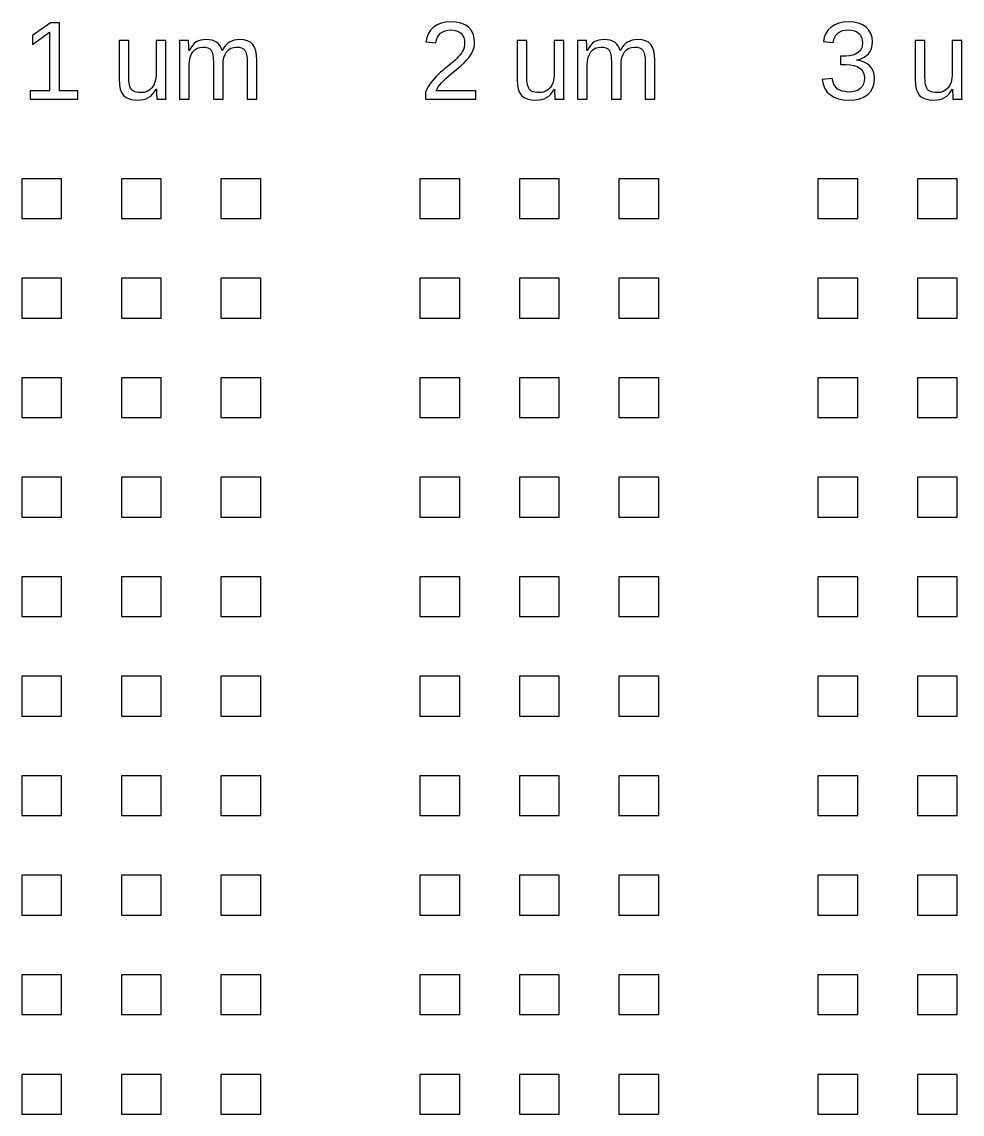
# Model space of a CAD drawing. Header units: metres. Extents: x -21500 to 21500, y -23900 to 23900.
# Drawn here: x -19600 to -14875, y -5800 to -312 of the extents above; entities that cross this region are included whole.
import ezdxf

# ---------------------------------------------------------------- set-up
doc = ezdxf.new("R2010")
doc.units = ezdxf.units.M

msp = doc.modelspace()

# ---------------------------------------------------------------- linework, layer by layer
for p, q in [((-19456.2, -317.765), (-19546.6, -379.888)), ((-19411.2, -317.765), (-19456.2, -317.765)), ((-19411.2, -658.494), (-19411.2, -317.765)), ((-17513, -327.328), (-17531, -339.196)), ((-17492.7, -318.85), (-17513, -327.328)), ((-17469.9, -313.764), (-17492.7, -318.85)), ((-17444.8, -312.068), (-17469.9, -313.764)), ((-17417.6, -313.772), (-17444.8, -312.068)), ((-17393.7, -318.884), (-17417.6, -313.772)), ((-17373.2, -327.404), (-17393.7, -318.884)), ((-17356, -339.332), (-17373.2, -327.404)), ((-15515.5, -326.87), (-15533.4, -338.382)), ((-15495.1, -318.647), (-15515.5, -326.87)), ((-15472.4, -313.713), (-15495.1, -318.647)), ((-15447.3, -312.068), (-15472.4, -313.713)), ((-15420.1, -313.738), (-15447.3, -312.068)), ((-15396.2, -318.748), (-15420.1, -313.738)), ((-15375.4, -327.099), (-15396.2, -318.748)), ((-15357.9, -338.789), (-15375.4, -327.099)), ((-19546.6, -426.006), (-19460.3, -364.425)), ((-19546.6, -379.888), (-19546.6, -426.006)), ((-19460.3, -364.425), (-19460.3, -658.494)), ((-17557.4, -371.004), (-17565.4, -390.417)), ((-17546, -353.93), (-17557.4, -371.004)), ((-17531, -339.196), (-17546, -353.93)), ((-17512.3, -389.553), (-17505.3, -378.507)), ((-17505.3, -378.507), (-17496.2, -369.173)), ((-17496.2, -369.173), (-17485.4, -361.755)), ((-17485.4, -361.755), (-17473.3, -356.456)), ((-17473.3, -356.456), (-17459.7, -353.277)), ((-17459.7, -353.277), (-17444.8, -352.217)), ((-17444.8, -352.217), (-17429.3, -353.302)), ((-17429.3, -353.302), (-17415.6, -356.558)), ((-17415.6, -356.558), (-17403.7, -361.983)), ((-17403.7, -361.983), (-17393.6, -369.579)), ((-17393.6, -369.579), (-17385.5, -379.142)), ((-17385.5, -379.142), (-17379.7, -390.468)), ((-17342.4, -354.396), (-17356, -339.332)), ((-17332.7, -372.326), (-17342.4, -354.396)), ((-17326.9, -393.121), (-17332.7, -372.326)), ((-15559.9, -369.851), (-15567.9, -389.451)), ((-15548.4, -352.828), (-15559.9, -369.851)), ((-15533.4, -338.382), (-15548.4, -352.828)), ((-15515.8, -388.705), (-15509, -377.888)), ((-15509, -377.888), (-15500, -368.766)), ((-15500, -368.766), (-15489.3, -361.526)), ((-15489.3, -361.526), (-15477, -356.354)), ((-15477, -356.354), (-15463.2, -353.251)), ((-15463.2, -353.251), (-15447.8, -352.217)), ((-15447.8, -352.217), (-15431.1, -353.328)), ((-15431.1, -353.328), (-15416.6, -356.659)), ((-15416.6, -356.659), (-15404.3, -362.212)), ((-15404.3, -362.212), (-15394.2, -369.986)), ((-15394.2, -369.986), (-15386.3, -379.676)), ((-15386.3, -379.676), (-15380.7, -390.977)), ((-15343.9, -353.464), (-15357.9, -338.789)), ((-15334, -370.766), (-15343.9, -353.464)), ((-15328, -390.697), (-15334, -370.766)), ((-19062.4, -406.474), (-19111.5, -406.474)), ((-19111.5, -406.474), (-19111.5, -602.067)), ((-19062.4, -592.573), (-19062.4, -406.474)), ((-18877.1, -406.474), (-18925.9, -406.474)), ((-18925.9, -406.474), (-18925.9, -576.567)), ((-18877.1, -637.334), (-18877.1, -406.474)), ((-18762.8, -406.474), (-18808.9, -406.474)), ((-18808.9, -406.474), (-18808.2, -414.663)), ((-18808.2, -414.663), (-18807.7, -427.837)), ((-18807.7, -427.837), (-18807.4, -445.996)), ((-18762.7, -407.44), (-18762.8, -406.474)), ((-18762.5, -408.983), (-18762.7, -407.44)), ((-18762.4, -411.102), (-18762.5, -408.983)), ((-18762.2, -413.798), (-18762.4, -411.102)), ((-18762.1, -416.892), (-18762.2, -413.798)), ((-18761.9, -420.207), (-18762.1, -416.892)), ((-18761.8, -423.742), (-18761.9, -420.207)), ((-18761.6, -427.498), (-18761.8, -423.742)), ((-18761.4, -432.22), (-18761.6, -427.498)), ((-18761.1, -438.654), (-18761.4, -432.22)), ((-18760.9, -446.801), (-18761.1, -438.654)), ((-18742.9, -430.211), (-18751.7, -442.249)), ((-18733.6, -420.546), (-18742.9, -430.211)), ((-18723.7, -413.256), (-18733.6, -420.546)), ((-18713, -407.915), (-18723.7, -413.256)), ((-18701.1, -404.1), (-18713, -407.915)), ((-18706, -440.248), (-18691.2, -438.756)), ((-18688.2, -401.811), (-18701.1, -404.1)), ((-18691.2, -438.756), (-18677.1, -439.773)), ((-18674.1, -401.048), (-18688.2, -401.811)), ((-18658.3, -401.879), (-18674.1, -401.048)), ((-18644.2, -404.371), (-18658.3, -401.879)), ((-18631.9, -408.525), (-18644.2, -404.371)), ((-18621.3, -414.341), (-18631.9, -408.525)), ((-18612.4, -421.971), (-18621.3, -414.341)), ((-18604.9, -431.568), (-18612.4, -421.971)), ((-18598.9, -443.131), (-18604.9, -431.568)), ((-18576.7, -431.228), (-18585.5, -442.91)), ((-18567.1, -421.615), (-18576.7, -431.228)), ((-18556.8, -414.07), (-18567.1, -421.615)), ((-18545.4, -408.373), (-18556.8, -414.07)), ((-18532.9, -404.304), (-18545.4, -408.373)), ((-18536.7, -440.24), (-18521.6, -438.756)), ((-18519.3, -401.862), (-18532.9, -404.304)), ((-18521.6, -438.756), (-18507.6, -439.773)), ((-18504.5, -401.048), (-18519.3, -401.862)), ((-18483.8, -402.557), (-18504.5, -401.048)), ((-18466.1, -407.084), (-18483.8, -402.557)), ((-18451.5, -414.629), (-18466.1, -407.084)), ((-18439.8, -425.192), (-18451.5, -414.629)), ((-18431, -439.197), (-18439.8, -425.192)), ((-17565.4, -390.417), (-17569.9, -412.171)), ((-17569.9, -412.171), (-17520, -416.782)), ((-17520, -416.782), (-17517.2, -402.311)), ((-17517.2, -402.311), (-17512.3, -389.553)), ((-17379.7, -390.468), (-17376.3, -403.557)), ((-17375.8, -429.77), (-17377.8, -440.519)), ((-17376.3, -403.557), (-17375.1, -418.41)), ((-17375.1, -418.41), (-17375.8, -429.77)), ((-17330.6, -449.997), (-17327.5, -438.959)), ((-17327.5, -438.959), (-17325.6, -427.888)), ((-17324.9, -416.782), (-17326.9, -393.121)), ((-17325.6, -427.888), (-17324.9, -416.782)), ((-17062.4, -406.474), (-17111.5, -406.474)), ((-17111.5, -406.474), (-17111.5, -602.067)), ((-17062.4, -592.573), (-17062.4, -406.474)), ((-16877.1, -406.474), (-16925.9, -406.474)), ((-16925.9, -406.474), (-16925.9, -576.567)), ((-16877.1, -637.334), (-16877.1, -406.474)), ((-16762.8, -406.474), (-16808.9, -406.474)), ((-16808.9, -406.474), (-16808.2, -414.663)), ((-16808.2, -414.663), (-16807.7, -427.837)), ((-16807.7, -427.837), (-16807.4, -445.996)), ((-16762.7, -407.44), (-16762.8, -406.474)), ((-16762.5, -408.983), (-16762.7, -407.44)), ((-16762.4, -411.102), (-16762.5, -408.983)), ((-16762.2, -413.798), (-16762.4, -411.102)), ((-16762.1, -416.892), (-16762.2, -413.798)), ((-16761.9, -420.207), (-16762.1, -416.892)), ((-16761.8, -423.742), (-16761.9, -420.207)), ((-16761.6, -427.498), (-16761.8, -423.742)), ((-16761.4, -432.22), (-16761.6, -427.498)), ((-16761.1, -438.654), (-16761.4, -432.22)), ((-16760.9, -446.801), (-16761.1, -438.654)), ((-16742.9, -430.211), (-16751.7, -442.249)), ((-16733.6, -420.546), (-16742.9, -430.211)), ((-16723.7, -413.256), (-16733.6, -420.546)), ((-16713, -407.915), (-16723.7, -413.256)), ((-16701.1, -404.1), (-16713, -407.915)), ((-16706, -440.248), (-16691.2, -438.756)), ((-16688.2, -401.811), (-16701.1, -404.1)), ((-16691.2, -438.756), (-16677.1, -439.773)), ((-16674.1, -401.048), (-16688.2, -401.811)), ((-16658.3, -401.879), (-16674.1, -401.048)), ((-16644.2, -404.371), (-16658.3, -401.879)), ((-16631.9, -408.525), (-16644.2, -404.371)), ((-16621.3, -414.341), (-16631.9, -408.525)), ((-16612.4, -421.971), (-16621.3, -414.341)), ((-16604.9, -431.568), (-16612.4, -421.971)), ((-16598.9, -443.131), (-16604.9, -431.568)), ((-16576.7, -431.228), (-16585.5, -442.91)), ((-16567.1, -421.615), (-16576.7, -431.228)), ((-16556.8, -414.07), (-16567.1, -421.615)), ((-16545.4, -408.373), (-16556.8, -414.07)), ((-16532.9, -404.304), (-16545.4, -408.373)), ((-16536.7, -440.24), (-16521.6, -438.756)), ((-16519.3, -401.862), (-16532.9, -404.304)), ((-16521.6, -438.756), (-16507.6, -439.773)), ((-16504.5, -401.048), (-16519.3, -401.862)), ((-16483.8, -402.557), (-16504.5, -401.048)), ((-16466.1, -407.084), (-16483.8, -402.557)), ((-16451.5, -414.629), (-16466.1, -407.084)), ((-16439.8, -425.192), (-16451.5, -414.629)), ((-16431, -439.197), (-16439.8, -425.192)), ((-15567.9, -389.451), (-15572.3, -411.628)), ((-15572.3, -411.628), (-15523.2, -415.426)), ((-15523.2, -415.426), (-15520.6, -401.218)), ((-15520.6, -401.218), (-15515.8, -388.705)), ((-15377.6, -433.034), (-15381.7, -445.979)), ((-15380.7, -390.977), (-15377.3, -403.888)), ((-15376.2, -418.41), (-15377.6, -433.034)), ((-15377.3, -403.888), (-15376.2, -418.41)), ((-15331.1, -446.454), (-15327.3, -430.711)), ((-15326, -413.256), (-15328, -390.697)), ((-15327.3, -430.711), (-15326, -413.256)), ((-15062.4, -406.474), (-15111.5, -406.474)), ((-15111.5, -406.474), (-15111.5, -602.067)), ((-15062.4, -592.573), (-15062.4, -406.474)), ((-14877.1, -406.474), (-14925.9, -406.474)), ((-14925.9, -406.474), (-14925.9, -576.567)), ((-14877.1, -637.334), (-14877.1, -406.474)), ((-18807.4, -445.996), (-18807.3, -469.14)), ((-18807.3, -469.14), (-18807.3, -700)), ((-18760.6, -456.661), (-18760.9, -446.801)), ((-18759.8, -456.661), (-18760.6, -456.661)), ((-18751.7, -442.249), (-18759.8, -456.661)), ((-18757.6, -509.425), (-18754.2, -491.385)), ((-18754.2, -491.385), (-18748.5, -475.786)), ((-18748.5, -475.786), (-18740.5, -462.629)), ((-18740.5, -462.629), (-18730.6, -452.185)), ((-18730.6, -452.185), (-18719.1, -444.724)), ((-18719.1, -444.724), (-18706, -440.248)), ((-18677.1, -439.773), (-18665.5, -442.825)), ((-18665.5, -442.825), (-18656.1, -447.912)), ((-18656.1, -447.912), (-18649.1, -455.033)), ((-18649.1, -455.033), (-18644, -464.816)), ((-18644, -464.816), (-18640.4, -477.889)), ((-18640.4, -477.889), (-18638.2, -494.25)), ((-18594.3, -456.661), (-18598.9, -443.131)), ((-18593.5, -456.661), (-18594.3, -456.661)), ((-18585.5, -442.91), (-18593.5, -456.661)), ((-18588.1, -509.315), (-18584.7, -491.215)), ((-18584.7, -491.215), (-18579.2, -475.608)), ((-18579.2, -475.608), (-18571.4, -462.493)), ((-18571.4, -462.493), (-18561.6, -452.108)), ((-18561.6, -452.108), (-18550.1, -444.69)), ((-18550.1, -444.69), (-18536.7, -440.24)), ((-18507.6, -439.773), (-18495.9, -442.825)), ((-18495.9, -442.825), (-18486.6, -447.912)), ((-18486.6, -447.912), (-18479.6, -455.033)), ((-18479.6, -455.033), (-18474.5, -464.816)), ((-18474.5, -464.816), (-18470.8, -477.889)), ((-18470.8, -477.889), (-18468.6, -494.25)), ((-18424.7, -457.068), (-18431, -439.197)), ((-18420.9, -478.804), (-18424.7, -457.068)), ((-18419.6, -504.406), (-18420.9, -478.804)), ((-17405.6, -486.942), (-17413.9, -495.454)), ((-17398.2, -478.227), (-17405.6, -486.942)), ((-17391.6, -469.309), (-17398.2, -478.227)), ((-17385.8, -460.187), (-17391.6, -469.309)), ((-17381.1, -450.658), (-17385.8, -460.187)), ((-17377.8, -440.519), (-17381.1, -450.658)), ((-17355.9, -493.962), (-17347.7, -482.975)), ((-17347.7, -482.975), (-17340.8, -471.988)), ((-17340.8, -471.988), (-17335.1, -461.001)), ((-17335.1, -461.001), (-17330.6, -449.997)), ((-16807.4, -445.996), (-16807.3, -469.14)), ((-16807.3, -469.14), (-16807.3, -700)), ((-16760.6, -456.661), (-16760.9, -446.801)), ((-16759.8, -456.661), (-16760.6, -456.661)), ((-16751.7, -442.249), (-16759.8, -456.661)), ((-16757.6, -509.425), (-16754.2, -491.385)), ((-16754.2, -491.385), (-16748.5, -475.786)), ((-16748.5, -475.786), (-16740.5, -462.629)), ((-16740.5, -462.629), (-16730.6, -452.185)), ((-16730.6, -452.185), (-16719.1, -444.724)), ((-16719.1, -444.724), (-16706, -440.248)), ((-16677.1, -439.773), (-16665.5, -442.825)), ((-16665.5, -442.825), (-16656.1, -447.912)), ((-16656.1, -447.912), (-16649.1, -455.033)), ((-16649.1, -455.033), (-16644, -464.816)), ((-16644, -464.816), (-16640.4, -477.889)), ((-16640.4, -477.889), (-16638.2, -494.25)), ((-16594.3, -456.661), (-16598.9, -443.131)), ((-16593.5, -456.661), (-16594.3, -456.661)), ((-16585.5, -442.91), (-16593.5, -456.661)), ((-16588.1, -509.315), (-16584.7, -491.215)), ((-16584.7, -491.215), (-16579.2, -475.608)), ((-16579.2, -475.608), (-16571.4, -462.493)), ((-16571.4, -462.493), (-16561.6, -452.108)), ((-16561.6, -452.108), (-16550.1, -444.69)), ((-16550.1, -444.69), (-16536.7, -440.24)), ((-16507.6, -439.773), (-16495.9, -442.825)), ((-16495.9, -442.825), (-16486.6, -447.912)), ((-16486.6, -447.912), (-16479.6, -455.033)), ((-16479.6, -455.033), (-16474.5, -464.816)), ((-16474.5, -464.816), (-16470.8, -477.889)), ((-16470.8, -477.889), (-16468.6, -494.25)), ((-16424.7, -457.068), (-16431, -439.197)), ((-16420.9, -478.804), (-16424.7, -457.068)), ((-16419.6, -504.406), (-16420.9, -478.804)), ((-15460.6, -484.331), (-15487.1, -484.331)), ((-15487.1, -484.331), (-15487.1, -526.651)), ((-15441.6, -483.237), (-15460.6, -484.331)), ((-15424.9, -479.957), (-15441.6, -483.237)), ((-15410.5, -474.489), (-15424.9, -479.957)), ((-15398.3, -466.834), (-15410.5, -474.489)), ((-15388.6, -457.246), (-15398.3, -466.834)), ((-15381.7, -445.979), (-15388.6, -457.246)), ((-15387.7, -498.871), (-15371.6, -492.029)), ((-15371.6, -492.029), (-15357.9, -483.34)), ((-15357.9, -483.34), (-15346.5, -472.802)), ((-15346.5, -472.802), (-15337.5, -460.484)), ((-15337.5, -460.484), (-15331.1, -446.454)), ((-18758.7, -529.907), (-18757.6, -509.425)), ((-18758.7, -700), (-18758.7, -529.907)), ((-18638.2, -494.25), (-18637.5, -513.901)), ((-18637.5, -513.901), (-18637.5, -700)), ((-18589.2, -529.907), (-18588.1, -509.315)), ((-18589.2, -700), (-18589.2, -529.907)), ((-18468.6, -494.25), (-18467.9, -513.901)), ((-18467.9, -513.901), (-18467.9, -700)), ((-18419.6, -700), (-18419.6, -504.406)), ((-17474.5, -546.624), (-17485.4, -555.924)), ((-17463.6, -537.681), (-17474.5, -546.624)), ((-17452.8, -529.093), (-17463.6, -537.681)), ((-17442.3, -520.683), (-17452.8, -529.093)), ((-17432.3, -512.273), (-17442.3, -520.683)), ((-17422.8, -503.864), (-17432.3, -512.273)), ((-17413.9, -495.454), (-17422.8, -503.864)), ((-17416.1, -551.49), (-17394.6, -532.959)), ((-17394.6, -532.959), (-17377.7, -517.445)), ((-17377.7, -517.445), (-17365.3, -504.949)), ((-17365.3, -504.949), (-17355.9, -493.962)), ((-16758.7, -529.907), (-16757.6, -509.425)), ((-16758.7, -700), (-16758.7, -529.907)), ((-16638.2, -494.25), (-16637.5, -513.901)), ((-16637.5, -513.901), (-16637.5, -700)), ((-16589.2, -529.907), (-16588.1, -509.315)), ((-16589.2, -700), (-16589.2, -529.907)), ((-16468.6, -494.25), (-16467.9, -513.901)), ((-16467.9, -513.901), (-16467.9, -700)), ((-16419.6, -700), (-16419.6, -504.406)), ((-15487.1, -526.651), (-15459.5, -526.651)), ((-15459.5, -526.651), (-15438.2, -527.745)), ((-15438.2, -527.745), (-15419.5, -531.026)), ((-15419.5, -531.026), (-15403.5, -536.494)), ((-15406, -503.864), (-15387.7, -498.871)), ((-15406, -504.949), (-15406, -503.864)), ((-15385.8, -508.476), (-15406, -504.949)), ((-15403.5, -536.494), (-15390.2, -544.149)), ((-15390.2, -544.149), (-15379.7, -553.754)), ((-15367.9, -514.444), (-15385.8, -508.476)), ((-15352.4, -522.854), (-15367.9, -514.444)), ((-15339.3, -533.705), (-15352.4, -522.854)), ((-15328.9, -546.557), (-15339.3, -533.705)), ((-15321.4, -560.969), (-15328.9, -546.557)), ((-19111.5, -602.067), (-19110.1, -627.78)), ((-19062, -606.273), (-19062.4, -592.573)), ((-18927.2, -596.828), (-18931, -614.75)), ((-18925.9, -576.567), (-18927.2, -596.828)), ((-17528.2, -597.676), (-17538.3, -609.528)), ((-17517.8, -586.401), (-17528.2, -597.676)), ((-17507.2, -575.702), (-17517.8, -586.401)), ((-17496.4, -565.58), (-17507.2, -575.702)), ((-17485.4, -555.924), (-17496.4, -565.58)), ((-17481.7, -608.468), (-17470.1, -597.286)), ((-17470.1, -597.286), (-17456.9, -585.477)), ((-17456.9, -585.477), (-17442.1, -573.04)), ((-17442.1, -573.04), (-17416.1, -551.49)), ((-17111.5, -602.067), (-17110.1, -627.78)), ((-17062, -606.273), (-17062.4, -592.573)), ((-16927.2, -596.828), (-16931, -614.75)), ((-16925.9, -576.567), (-16927.2, -596.828)), ((-15528.4, -597.184), (-15578.8, -601.796)), ((-15578.8, -601.796), (-15573.8, -625.864)), ((-15519.5, -626.856), (-15528.4, -597.184)), ((-15379.7, -553.754), (-15372.2, -565.072)), ((-15372.2, -565.072), (-15367.7, -578.102)), ((-15367.7, -578.102), (-15366.2, -592.844)), ((-15366.2, -592.844), (-15367.5, -609.646)), ((-15316.9, -576.94), (-15321.4, -560.969)), ((-15317.5, -619.43), (-15315.4, -594.472)), ((-15315.4, -594.472), (-15316.9, -576.94)), ((-15111.5, -602.067), (-15110.1, -627.78)), ((-15062, -606.273), (-15062.4, -592.573)), ((-14927.2, -596.828), (-14931, -614.75)), ((-14925.9, -576.567), (-14927.2, -596.828)), ((-19460.3, -658.494), (-19557.7, -658.494)), ((-19557.7, -658.494), (-19557.7, -700)), ((-19318.1, -658.494), (-19411.2, -658.494)), ((-19318.1, -700), (-19318.1, -658.494)), ((-19110.1, -627.78), (-19105.9, -649.576)), ((-19105.9, -649.576), (-19098.9, -667.455)), ((-19060.9, -618.345), (-19062, -606.273)), ((-19059.1, -628.789), (-19060.9, -618.345)), ((-19056.7, -637.606), (-19059.1, -628.789)), ((-19053.4, -645.049), (-19056.7, -637.606)), ((-19049.3, -651.373), (-19053.4, -645.049)), ((-19044.3, -656.579), (-19049.3, -651.373)), ((-19038.5, -660.665), (-19044.3, -656.579)), ((-18957.3, -654.137), (-18970.3, -661.682)), ((-18946.2, -643.574), (-18957.3, -654.137)), ((-18937.3, -630.332), (-18946.2, -643.574)), ((-18931, -614.75), (-18937.3, -630.332)), ((-18933.3, -663.894), (-18924.5, -649.813)), ((-18924.5, -649.813), (-18923.7, -649.813)), ((-18923.7, -649.813), (-18923.5, -659.672)), ((-18877, -660.478), (-18877.1, -637.334)), ((-17564.8, -650.143), (-17572.1, -665.547)), ((-17556.7, -635.672), (-17564.8, -650.143)), ((-17547.9, -622.134), (-17556.7, -635.672)), ((-17538.3, -609.528), (-17547.9, -622.134)), ((-17518.3, -658.494), (-17513.6, -648.906)), ((-17319, -658.494), (-17518.3, -658.494)), ((-17513.6, -648.906), (-17507.6, -639.131)), ((-17507.6, -639.131), (-17500.3, -629.17)), ((-17500.3, -629.17), (-17491.8, -619.023)), ((-17491.8, -619.023), (-17481.7, -608.468)), ((-17319, -700), (-17319, -658.494)), ((-17110.1, -627.78), (-17105.9, -649.576)), ((-17105.9, -649.576), (-17098.9, -667.455)), ((-17060.9, -618.345), (-17062, -606.273)), ((-17059.1, -628.789), (-17060.9, -618.345)), ((-17056.7, -637.606), (-17059.1, -628.789)), ((-17053.4, -645.049), (-17056.7, -637.606)), ((-17049.3, -651.373), (-17053.4, -645.049)), ((-17044.3, -656.579), (-17049.3, -651.373)), ((-17038.5, -660.665), (-17044.3, -656.579)), ((-16957.3, -654.137), (-16970.3, -661.682)), ((-16946.2, -643.574), (-16957.3, -654.137)), ((-16937.3, -630.332), (-16946.2, -643.574)), ((-16931, -614.75), (-16937.3, -630.332)), ((-16933.3, -663.894), (-16924.5, -649.813)), ((-16924.5, -649.813), (-16923.7, -649.813)), ((-16923.7, -649.813), (-16923.5, -659.672)), ((-16877, -660.478), (-16877.1, -637.334)), ((-15573.8, -625.864), (-15565.3, -646.795)), ((-15565.3, -646.795), (-15553.3, -664.589)), ((-15502.7, -648.05), (-15519.5, -626.856)), ((-15477.9, -660.766), (-15502.7, -648.05)), ((-15398.7, -654.781), (-15412.2, -660.461)), ((-15387.2, -646.829), (-15398.7, -654.781)), ((-15378, -636.639), (-15387.2, -646.829)), ((-15371.4, -624.245), (-15378, -636.639)), ((-15367.5, -609.646), (-15371.4, -624.245)), ((-15334.3, -660.393), (-15323.8, -641.403)), ((-15323.8, -641.403), (-15317.5, -619.43)), ((-15110.1, -627.78), (-15105.9, -649.576)), ((-15105.9, -649.576), (-15098.9, -667.455)), ((-15060.9, -618.345), (-15062, -606.273)), ((-15059.1, -628.789), (-15060.9, -618.345)), ((-15056.7, -637.606), (-15059.1, -628.789)), ((-15053.4, -645.049), (-15056.7, -637.606)), ((-15049.3, -651.373), (-15053.4, -645.049)), ((-15044.3, -656.579), (-15049.3, -651.373)), ((-15038.5, -660.665), (-15044.3, -656.579)), ((-14957.3, -654.137), (-14970.3, -661.682)), ((-14946.2, -643.574), (-14957.3, -654.137)), ((-14937.3, -630.332), (-14946.2, -643.574)), ((-14931, -614.75), (-14937.3, -630.332)), ((-14933.3, -663.894), (-14924.5, -649.813)), ((-14924.5, -649.813), (-14923.7, -649.813)), ((-14923.7, -649.813), (-14923.5, -659.672)), ((-14877, -660.478), (-14877.1, -637.334)), ((-19557.7, -700), (-19318.1, -700)), ((-19098.9, -667.455), (-19089.1, -681.418)), ((-19089.1, -681.418), (-19076.3, -691.922)), ((-19076.3, -691.922), (-19060.2, -699.424)), ((-19060.2, -699.424), (-19040.9, -703.925)), ((-19040.9, -703.925), (-19018.4, -705.426)), ((-19031.5, -663.751), (-19038.5, -660.665)), ((-19023.1, -665.955), (-19031.5, -663.751)), ((-19013.2, -667.277), (-19023.1, -665.955)), ((-19018.4, -705.426), (-19002.7, -704.638)), ((-19001.9, -667.718), (-19013.2, -667.277)), ((-19002.7, -704.638), (-18988.3, -702.272)), ((-18985.2, -666.209), (-19001.9, -667.718)), ((-18988.3, -702.272), (-18975.2, -698.33)), ((-18970.3, -661.682), (-18985.2, -666.209)), ((-18975.2, -698.33), (-18963.5, -692.811)), ((-18963.5, -692.811), (-18952.7, -685.393)), ((-18952.7, -685.393), (-18942.7, -675.754)), ((-18942.7, -675.754), (-18933.3, -663.894)), ((-18923.5, -659.672), (-18923.2, -667.819)), ((-18923.2, -667.819), (-18923, -674.254)), ((-18923, -674.254), (-18922.8, -678.976)), ((-18922.8, -678.976), (-18922.6, -682.731)), ((-18922.6, -682.731), (-18922.4, -686.267)), ((-18922.4, -686.267), (-18922.2, -689.581)), ((-18922.2, -689.581), (-18922.1, -692.676)), ((-18922.1, -692.676), (-18922, -695.372)), ((-18922, -695.372), (-18921.8, -697.491)), ((-18921.8, -697.491), (-18921.7, -699.034)), ((-18921.7, -699.034), (-18921.6, -700)), ((-18921.6, -700), (-18875.4, -700)), ((-18876.7, -678.637), (-18877, -660.478)), ((-18876.2, -691.811), (-18876.7, -678.637)), ((-18875.4, -700), (-18876.2, -691.811)), ((-18807.3, -700), (-18758.7, -700)), ((-18637.5, -700), (-18589.2, -700)), ((-18467.9, -700), (-18419.6, -700)), ((-17572.1, -665.547), (-17572.1, -700)), ((-17572.1, -700), (-17319, -700)), ((-17098.9, -667.455), (-17089.1, -681.418)), ((-17089.1, -681.418), (-17076.3, -691.922)), ((-17076.3, -691.922), (-17060.2, -699.424)), ((-17060.2, -699.424), (-17040.9, -703.925)), ((-17040.9, -703.925), (-17018.4, -705.426)), ((-17031.5, -663.751), (-17038.5, -660.665)), ((-17023.1, -665.955), (-17031.5, -663.751)), ((-17013.2, -667.277), (-17023.1, -665.955)), ((-17018.4, -705.426), (-17002.7, -704.638)), ((-17001.9, -667.718), (-17013.2, -667.277)), ((-17002.7, -704.638), (-16988.3, -702.272)), ((-16985.2, -666.209), (-17001.9, -667.718)), ((-16988.3, -702.272), (-16975.2, -698.33)), ((-16970.3, -661.682), (-16985.2, -666.209)), ((-16975.2, -698.33), (-16963.5, -692.811)), ((-16963.5, -692.811), (-16952.7, -685.393)), ((-16952.7, -685.393), (-16942.7, -675.754)), ((-16942.7, -675.754), (-16933.3, -663.894)), ((-16923.5, -659.672), (-16923.2, -667.819)), ((-16923.2, -667.819), (-16923, -674.254)), ((-16923, -674.254), (-16922.8, -678.976)), ((-16922.8, -678.976), (-16922.6, -682.731)), ((-16922.6, -682.731), (-16922.4, -686.267)), ((-16922.4, -686.267), (-16922.2, -689.581)), ((-16922.2, -689.581), (-16922.1, -692.676)), ((-16922.1, -692.676), (-16922, -695.372)), ((-16922, -695.372), (-16921.8, -697.491)), ((-16921.8, -697.491), (-16921.7, -699.034)), ((-16921.7, -699.034), (-16921.6, -700)), ((-16921.6, -700), (-16875.4, -700)), ((-16876.7, -678.637), (-16877, -660.478)), ((-16876.2, -691.811), (-16876.7, -678.637)), ((-16875.4, -700), (-16876.2, -691.811)), ((-16807.3, -700), (-16758.7, -700)), ((-16637.5, -700), (-16589.2, -700)), ((-16467.9, -700), (-16419.6, -700)), ((-15553.3, -664.589), (-15537.7, -679.247)), ((-15537.7, -679.247), (-15519, -690.7)), ((-15519, -690.7), (-15497.3, -698.881)), ((-15497.3, -698.881), (-15472.7, -703.79)), ((-15445.1, -665.005), (-15477.9, -660.766)), ((-15472.7, -703.79), (-15445.1, -705.426)), ((-15427.6, -663.869), (-15445.1, -665.005)), ((-15445.1, -705.426), (-15415.7, -703.612)), ((-15412.2, -660.461), (-15427.6, -663.869)), ((-15415.7, -703.612), (-15389.9, -698.169)), ((-15389.9, -698.169), (-15367.7, -689.098)), ((-15367.7, -689.098), (-15349.1, -676.399)), ((-15349.1, -676.399), (-15334.3, -660.393)), ((-15098.9, -667.455), (-15089.1, -681.418)), ((-15089.1, -681.418), (-15076.3, -691.922)), ((-15076.3, -691.922), (-15060.2, -699.424)), ((-15060.2, -699.424), (-15040.9, -703.925)), ((-15040.9, -703.925), (-15018.4, -705.426)), ((-15031.5, -663.751), (-15038.5, -660.665)), ((-15023.1, -665.955), (-15031.5, -663.751)), ((-15013.2, -667.277), (-15023.1, -665.955)), ((-15018.4, -705.426), (-15002.7, -704.638)), ((-15001.9, -667.718), (-15013.2, -667.277)), ((-15002.7, -704.638), (-14988.3, -702.272)), ((-14985.2, -666.209), (-15001.9, -667.718)), ((-14988.3, -702.272), (-14975.2, -698.33)), ((-14970.3, -661.682), (-14985.2, -666.209)), ((-14975.2, -698.33), (-14963.5, -692.811)), ((-14963.5, -692.811), (-14952.7, -685.393)), ((-14952.7, -685.393), (-14942.7, -675.754)), ((-14942.7, -675.754), (-14933.3, -663.894)), ((-14923.5, -659.672), (-14923.2, -667.819)), ((-14923.2, -667.819), (-14923, -674.254)), ((-14923, -674.254), (-14922.8, -678.976)), ((-14922.8, -678.976), (-14922.6, -682.731)), ((-14922.6, -682.731), (-14922.4, -686.267)), ((-14922.4, -686.267), (-14922.2, -689.581)), ((-14922.2, -689.581), (-14922.1, -692.676)), ((-14922.1, -692.676), (-14922, -695.372)), ((-14922, -695.372), (-14921.8, -697.491)), ((-14921.8, -697.491), (-14921.7, -699.034)), ((-14921.7, -699.034), (-14921.6, -700)), ((-14921.6, -700), (-14875.4, -700)), ((-14876.7, -678.637), (-14877, -660.478)), ((-14876.2, -691.811), (-14876.7, -678.637)), ((-14875.4, -700), (-14876.2, -691.811)), ((-19400, -1100), (-19600, -1100)), ((-19600, -1100), (-19600, -1300)), ((-19400, -1300), (-19400, -1100)), ((-18900, -1100), (-19100, -1100)), ((-19100, -1100), (-19100, -1300)), ((-18900, -1300), (-18900, -1100)), ((-18400, -1100), (-18600, -1100)), ((-18600, -1100), (-18600, -1300)), ((-18400, -1300), (-18400, -1100)), ((-17400, -1100), (-17600, -1100)), ((-17600, -1100), (-17600, -1300)), ((-17400, -1300), (-17400, -1100)), ((-16900, -1100), (-17100, -1100)), ((-17100, -1100), (-17100, -1300)), ((-16900, -1300), (-16900, -1100)), ((-16400, -1100), (-16600, -1100)), ((-16600, -1100), (-16600, -1300)), ((-16400, -1300), (-16400, -1100)), ((-15400, -1100), (-15600, -1100)), ((-15600, -1100), (-15600, -1300)), ((-15400, -1300), (-15400, -1100)), ((-14900, -1100), (-15100, -1100)), ((-15100, -1100), (-15100, -1300)), ((-14900, -1300), (-14900, -1100)), ((-19600, -1300), (-19400, -1300)), ((-19100, -1300), (-18900, -1300)), ((-18600, -1300), (-18400, -1300)), ((-17600, -1300), (-17400, -1300)), ((-17100, -1300), (-16900, -1300)), ((-16600, -1300), (-16400, -1300)), ((-15600, -1300), (-15400, -1300)), ((-15100, -1300), (-14900, -1300)), ((-19400, -1600), (-19600, -1600)), ((-19600, -1600), (-19600, -1800)), ((-19400, -1800), (-19400, -1600)), ((-18900, -1600), (-19100, -1600)), ((-19100, -1600), (-19100, -1800)), ((-18900, -1800), (-18900, -1600)), ((-18400, -1600), (-18600, -1600)), ((-18600, -1600), (-18600, -1800)), ((-18400, -1800), (-18400, -1600)), ((-17400, -1600), (-17600, -1600)), ((-17600, -1600), (-17600, -1800)), ((-17400, -1800), (-17400, -1600)), ((-16900, -1600), (-17100, -1600)), ((-17100, -1600), (-17100, -1800)), ((-16900, -1800), (-16900, -1600)), ((-16400, -1600), (-16600, -1600)), ((-16600, -1600), (-16600, -1800)), ((-16400, -1800), (-16400, -1600)), ((-15400, -1600), (-15600, -1600)), ((-15600, -1600), (-15600, -1800)), ((-15400, -1800), (-15400, -1600)), ((-14900, -1600), (-15100, -1600)), ((-15100, -1600), (-15100, -1800)), ((-14900, -1800), (-14900, -1600)), ((-19600, -1800), (-19400, -1800)), ((-19100, -1800), (-18900, -1800)), ((-18600, -1800), (-18400, -1800)), ((-17600, -1800), (-17400, -1800)), ((-17100, -1800), (-16900, -1800)), ((-16600, -1800), (-16400, -1800)), ((-15600, -1800), (-15400, -1800)), ((-15100, -1800), (-14900, -1800)), ((-19400, -2100), (-19600, -2100)), ((-19600, -2100), (-19600, -2300)), ((-19400, -2300), (-19400, -2100)), ((-18900, -2100), (-19100, -2100)), ((-19100, -2100), (-19100, -2300)), ((-18900, -2300), (-18900, -2100)), ((-18400, -2100), (-18600, -2100)), ((-18600, -2100), (-18600, -2300)), ((-18400, -2300), (-18400, -2100)), ((-17400, -2100), (-17600, -2100)), ((-17600, -2100), (-17600, -2300)), ((-17400, -2300), (-17400, -2100)), ((-16900, -2100), (-17100, -2100)), ((-17100, -2100), (-17100, -2300)), ((-16900, -2300), (-16900, -2100)), ((-16400, -2100), (-16600, -2100)), ((-16600, -2100), (-16600, -2300)), ((-16400, -2300), (-16400, -2100)), ((-15400, -2100), (-15600, -2100)), ((-15600, -2100), (-15600, -2300)), ((-15400, -2300), (-15400, -2100)), ((-14900, -2100), (-15100, -2100)), ((-15100, -2100), (-15100, -2300)), ((-14900, -2300), (-14900, -2100)), ((-19600, -2300), (-19400, -2300)), ((-19100, -2300), (-18900, -2300)), ((-18600, -2300), (-18400, -2300)), ((-17600, -2300), (-17400, -2300)), ((-17100, -2300), (-16900, -2300)), ((-16600, -2300), (-16400, -2300)), ((-15600, -2300), (-15400, -2300)), ((-15100, -2300), (-14900, -2300)), ((-19400, -2600), (-19600, -2600)), ((-19600, -2600), (-19600, -2800)), ((-19400, -2800), (-19400, -2600)), ((-18900, -2600), (-19100, -2600)), ((-19100, -2600), (-19100, -2800)), ((-18900, -2800), (-18900, -2600)), ((-18400, -2600), (-18600, -2600)), ((-18600, -2600), (-18600, -2800)), ((-18400, -2800), (-18400, -2600)), ((-17400, -2600), (-17600, -2600)), ((-17600, -2600), (-17600, -2800)), ((-17400, -2800), (-17400, -2600)), ((-16900, -2600), (-17100, -2600)), ((-17100, -2600), (-17100, -2800)), ((-16900, -2800), (-16900, -2600)), ((-16400, -2600), (-16600, -2600)), ((-16600, -2600), (-16600, -2800)), ((-16400, -2800), (-16400, -2600)), ((-15400, -2600), (-15600, -2600)), ((-15600, -2600), (-15600, -2800)), ((-15400, -2800), (-15400, -2600)), ((-14900, -2600), (-15100, -2600)), ((-15100, -2600), (-15100, -2800)), ((-14900, -2800), (-14900, -2600)), ((-19600, -2800), (-19400, -2800)), ((-19100, -2800), (-18900, -2800)), ((-18600, -2800), (-18400, -2800)), ((-17600, -2800), (-17400, -2800)), ((-17100, -2800), (-16900, -2800)), ((-16600, -2800), (-16400, -2800)), ((-15600, -2800), (-15400, -2800)), ((-15100, -2800), (-14900, -2800)), ((-19400, -3100), (-19600, -3100)), ((-19600, -3100), (-19600, -3300)), ((-19400, -3300), (-19400, -3100)), ((-18900, -3100), (-19100, -3100)), ((-19100, -3100), (-19100, -3300)), ((-18900, -3300), (-18900, -3100)), ((-18400, -3100), (-18600, -3100)), ((-18600, -3100), (-18600, -3300)), ((-18400, -3300), (-18400, -3100)), ((-17400, -3100), (-17600, -3100)), ((-17600, -3100), (-17600, -3300)), ((-17400, -3300), (-17400, -3100)), ((-16900, -3100), (-17100, -3100)), ((-17100, -3100), (-17100, -3300)), ((-16900, -3300), (-16900, -3100)), ((-16400, -3100), (-16600, -3100)), ((-16600, -3100), (-16600, -3300)), ((-16400, -3300), (-16400, -3100)), ((-15400, -3100), (-15600, -3100)), ((-15600, -3100), (-15600, -3300)), ((-15400, -3300), (-15400, -3100)), ((-14900, -3100), (-15100, -3100)), ((-15100, -3100), (-15100, -3300)), ((-14900, -3300), (-14900, -3100)), ((-19600, -3300), (-19400, -3300)), ((-19100, -3300), (-18900, -3300)), ((-18600, -3300), (-18400, -3300)), ((-17600, -3300), (-17400, -3300)), ((-17100, -3300), (-16900, -3300)), ((-16600, -3300), (-16400, -3300)), ((-15600, -3300), (-15400, -3300)), ((-15100, -3300), (-14900, -3300)), ((-19400, -3600), (-19600, -3600)), ((-19600, -3600), (-19600, -3800)), ((-19400, -3800), (-19400, -3600)), ((-18900, -3600), (-19100, -3600)), ((-19100, -3600), (-19100, -3800)), ((-18900, -3800), (-18900, -3600)), ((-18400, -3600), (-18600, -3600)), ((-18600, -3600), (-18600, -3800)), ((-18400, -3800), (-18400, -3600)), ((-17400, -3600), (-17600, -3600)), ((-17600, -3600), (-17600, -3800)), ((-17400, -3800), (-17400, -3600)), ((-16900, -3600), (-17100, -3600)), ((-17100, -3600), (-17100, -3800)), ((-16900, -3800), (-16900, -3600)), ((-16400, -3600), (-16600, -3600)), ((-16600, -3600), (-16600, -3800)), ((-16400, -3800), (-16400, -3600)), ((-15400, -3600), (-15600, -3600)), ((-15600, -3600), (-15600, -3800)), ((-15400, -3800), (-15400, -3600)), ((-14900, -3600), (-15100, -3600)), ((-15100, -3600), (-15100, -3800)), ((-14900, -3800), (-14900, -3600)), ((-19600, -3800), (-19400, -3800)), ((-19100, -3800), (-18900, -3800)), ((-18600, -3800), (-18400, -3800)), ((-17600, -3800), (-17400, -3800)), ((-17100, -3800), (-16900, -3800)), ((-16600, -3800), (-16400, -3800)), ((-15600, -3800), (-15400, -3800)), ((-15100, -3800), (-14900, -3800)), ((-19400, -4100), (-19600, -4100)), ((-19600, -4100), (-19600, -4300)), ((-19400, -4300), (-19400, -4100)), ((-18900, -4100), (-19100, -4100)), ((-19100, -4100), (-19100, -4300)), ((-18900, -4300), (-18900, -4100)), ((-18400, -4100), (-18600, -4100)), ((-18600, -4100), (-18600, -4300)), ((-18400, -4300), (-18400, -4100)), ((-17400, -4100), (-17600, -4100)), ((-17600, -4100), (-17600, -4300)), ((-17400, -4300), (-17400, -4100)), ((-16900, -4100), (-17100, -4100)), ((-17100, -4100), (-17100, -4300)), ((-16900, -4300), (-16900, -4100)), ((-16400, -4100), (-16600, -4100)), ((-16600, -4100), (-16600, -4300)), ((-16400, -4300), (-16400, -4100)), ((-15400, -4100), (-15600, -4100)), ((-15600, -4100), (-15600, -4300)), ((-15400, -4300), (-15400, -4100)), ((-14900, -4100), (-15100, -4100)), ((-15100, -4100), (-15100, -4300)), ((-14900, -4300), (-14900, -4100)), ((-19600, -4300), (-19400, -4300)), ((-19100, -4300), (-18900, -4300)), ((-18600, -4300), (-18400, -4300)), ((-17600, -4300), (-17400, -4300)), ((-17100, -4300), (-16900, -4300)), ((-16600, -4300), (-16400, -4300)), ((-15600, -4300), (-15400, -4300)), ((-15100, -4300), (-14900, -4300)), ((-19400, -4600), (-19600, -4600)), ((-19600, -4600), (-19600, -4800)), ((-19400, -4800), (-19400, -4600)), ((-18900, -4600), (-19100, -4600)), ((-19100, -4600), (-19100, -4800)), ((-18900, -4800), (-18900, -4600)), ((-18400, -4600), (-18600, -4600)), ((-18600, -4600), (-18600, -4800)), ((-18400, -4800), (-18400, -4600)), ((-17400, -4600), (-17600, -4600)), ((-17600, -4600), (-17600, -4800)), ((-17400, -4800), (-17400, -4600)), ((-16900, -4600), (-17100, -4600)), ((-17100, -4600), (-17100, -4800)), ((-16900, -4800), (-16900, -4600)), ((-16400, -4600), (-16600, -4600)), ((-16600, -4600), (-16600, -4800)), ((-16400, -4800), (-16400, -4600)), ((-15400, -4600), (-15600, -4600)), ((-15600, -4600), (-15600, -4800)), ((-15400, -4800), (-15400, -4600)), ((-14900, -4600), (-15100, -4600)), ((-15100, -4600), (-15100, -4800)), ((-14900, -4800), (-14900, -4600)), ((-19600, -4800), (-19400, -4800)), ((-19100, -4800), (-18900, -4800)), ((-18600, -4800), (-18400, -4800)), ((-17600, -4800), (-17400, -4800)), ((-17100, -4800), (-16900, -4800)), ((-16600, -4800), (-16400, -4800)), ((-15600, -4800), (-15400, -4800)), ((-15100, -4800), (-14900, -4800)), ((-19400, -5100), (-19600, -5100)), ((-19600, -5100), (-19600, -5300)), ((-19400, -5300), (-19400, -5100)), ((-18900, -5100), (-19100, -5100)), ((-19100, -5100), (-19100, -5300)), ((-18900, -5300), (-18900, -5100)), ((-18400, -5100), (-18600, -5100)), ((-18600, -5100), (-18600, -5300)), ((-18400, -5300), (-18400, -5100)), ((-17400, -5100), (-17600, -5100)), ((-17600, -5100), (-17600, -5300)), ((-17400, -5300), (-17400, -5100)), ((-16900, -5100), (-17100, -5100)), ((-17100, -5100), (-17100, -5300)), ((-16900, -5300), (-16900, -5100)), ((-16400, -5100), (-16600, -5100)), ((-16600, -5100), (-16600, -5300)), ((-16400, -5300), (-16400, -5100)), ((-15400, -5100), (-15600, -5100)), ((-15600, -5100), (-15600, -5300)), ((-15400, -5300), (-15400, -5100)), ((-14900, -5100), (-15100, -5100)), ((-15100, -5100), (-15100, -5300)), ((-14900, -5300), (-14900, -5100)), ((-19600, -5300), (-19400, -5300)), ((-19100, -5300), (-18900, -5300)), ((-18600, -5300), (-18400, -5300)), ((-17600, -5300), (-17400, -5300)), ((-17100, -5300), (-16900, -5300)), ((-16600, -5300), (-16400, -5300)), ((-15600, -5300), (-15400, -5300)), ((-15100, -5300), (-14900, -5300)), ((-19400, -5600), (-19600, -5600)), ((-19600, -5600), (-19600, -5800)), ((-19400, -5800), (-19400, -5600)), ((-18900, -5600), (-19100, -5600)), ((-19100, -5600), (-19100, -5800)), ((-18900, -5800), (-18900, -5600)), ((-18400, -5600), (-18600, -5600)), ((-18600, -5600), (-18600, -5800)), ((-18400, -5800), (-18400, -5600)), ((-17400, -5600), (-17600, -5600)), ((-17600, -5600), (-17600, -5800)), ((-17400, -5800), (-17400, -5600)), ((-16900, -5600), (-17100, -5600)), ((-17100, -5600), (-17100, -5800)), ((-16900, -5800), (-16900, -5600)), ((-16400, -5600), (-16600, -5600)), ((-16600, -5600), (-16600, -5800)), ((-16400, -5800), (-16400, -5600)), ((-15400, -5600), (-15600, -5600)), ((-15600, -5600), (-15600, -5800)), ((-15400, -5800), (-15400, -5600)), ((-14900, -5600), (-15100, -5600)), ((-15100, -5600), (-15100, -5800)), ((-14900, -5800), (-14900, -5600)), ((-19600, -5800), (-19400, -5800)), ((-19100, -5800), (-18900, -5800)), ((-18600, -5800), (-18400, -5800)), ((-17600, -5800), (-17400, -5800)), ((-17100, -5800), (-16900, -5800)), ((-16600, -5800), (-16400, -5800)), ((-15600, -5800), (-15400, -5800)), ((-15100, -5800), (-14900, -5800))]:
    msp.add_line(p, q)

doc.saveas('drawing.dxf')
